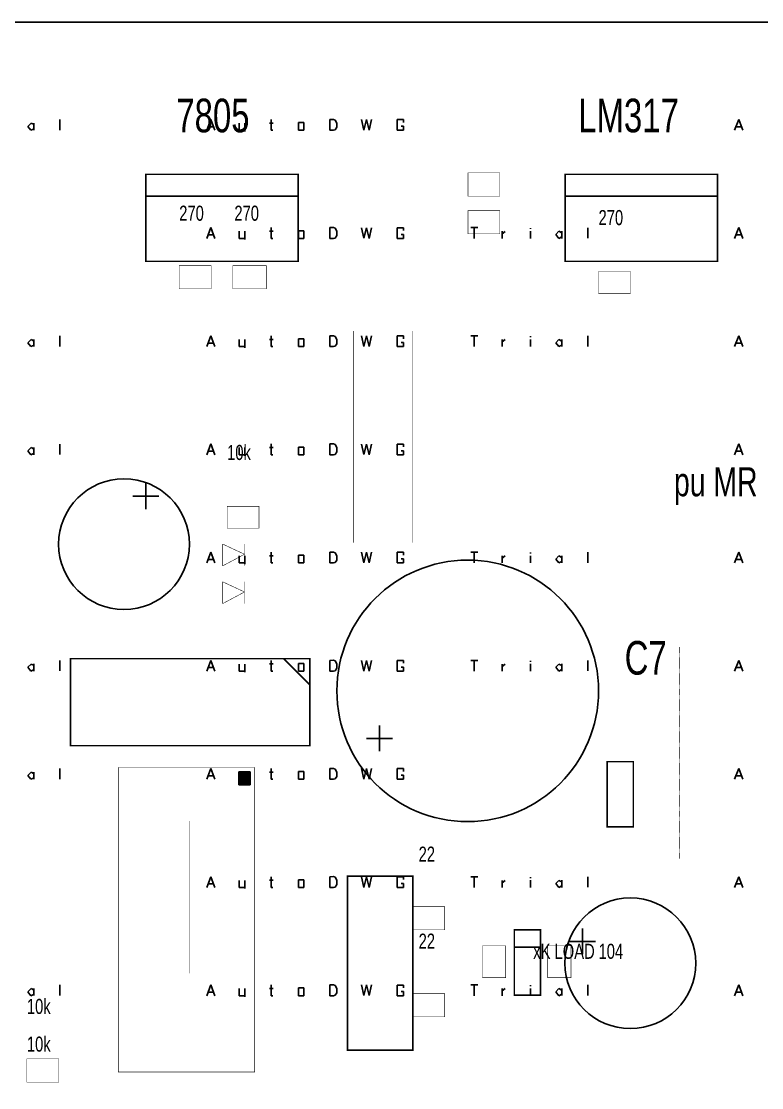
# Model space of a CAD drawing. Extents: x 108 to 262, y 58 to 185.
# Drawn here: x 189.4 to 232.6, y 122.3 to 184.6 of the extents above; entities that cross this region are included whole.
import ezdxf

# ---------------------------------------------------------------- set-up
doc = ezdxf.new("R2010")
doc.units = 0
doc.header["$MEASUREMENT"] = 0
doc.linetypes.add('atContinuous2', pattern=[0])
for name, color, linetype in [('at_Entity', 7, 'Continuous'), ('at_Rect', 7, 'Continuous'), ('at_Solid', 7, 'Continuous'), ('at_Text', 7, 'Continuous')]:
    doc.layers.add(name, color=color, linetype=linetype)
doc.styles.add('Style1', font='arial.ttf', dxfattribs={"height": 0.2})

msp = doc.modelspace()

# ---------------------------------------------------------------- hatches: boundary and pattern name
at = {"layer": 'at_Solid'}
msp.add_hatch(color=7, dxfattribs=at).paths.add_polyline_path([(202.057, 139.957), (202.735, 139.957), (202.735, 140.72), (202.057, 140.72)])
msp.add_hatch(color=7, dxfattribs=at).paths.add_polyline_path([(202.057, 139.957), (202.735, 139.957), (202.735, 140.72), (202.057, 140.72)])

# ---------------------------------------------------------------- linework, layer by layer
at = {"color": 28}
for p, q in [((231.016, 178.2), (231.257, 178.832)), ((231.257, 178.832), (231.498, 178.2)), ((231.104, 178.41), (231.406, 178.41)), ((200.189, 171.88), (200.43, 172.512)), ((200.278, 172.09), (200.579, 172.09)), ((200.43, 172.512), (200.671, 171.88)), ((202.085, 172.298), (202.085, 171.88)), ((202.416, 172.298), (202.416, 171.817)), ((203.857, 172.3), (204.071, 172.3)), ((203.949, 172.512), (203.949, 171.88)), ((205.544, 172.328), (205.869, 172.328)), ((205.544, 171.88), (205.544, 172.328)), ((205.869, 172.328), (205.869, 171.88)), ((207.382, 172.512), (207.38, 171.88)), ((207.589, 172.514), (207.382, 172.512)), ((207.683, 172.48), (207.589, 172.514)), ((207.681, 171.905), (207.79, 172.052)), ((207.794, 172.303), (207.683, 172.48)), ((207.79, 172.052), (207.794, 172.303)), ((209.22, 172.509), (209.37, 171.888)), ((209.37, 171.888), (209.52, 172.505)), ((209.52, 172.505), (209.67, 171.881)), ((209.67, 171.881), (209.82, 172.509)), ((211.688, 172.502), (211.307, 172.502)), ((211.307, 172.502), (211.307, 171.88)), ((211.688, 172.117), (211.537, 172.117)), ((211.684, 172.343), (211.688, 172.502)), ((211.684, 171.88), (211.688, 172.117)), ((202.085, 171.88), (202.416, 171.88)), ((203.949, 171.88), (204.049, 171.88)), ((205.869, 171.88), (205.544, 171.88)), ((207.38, 171.88), (207.584, 171.88)), ((207.584, 171.88), (207.681, 171.905)), ((211.307, 171.88), (211.684, 171.88)), ((231.016, 159.24), (231.257, 159.872)), ((231.257, 159.872), (231.498, 159.24)), ((231.104, 159.45), (231.406, 159.45)), ((200.189, 152.92), (200.43, 153.552)), ((200.43, 153.552), (200.671, 152.92)), ((202.085, 153.337), (202.085, 152.92)), ((202.416, 153.337), (202.416, 152.856)), ((203.857, 153.34), (204.071, 153.34)), ((203.949, 153.551), (203.949, 152.92)), ((205.544, 153.368), (205.869, 153.368)), ((205.544, 152.92), (205.544, 153.368)), ((205.869, 153.368), (205.869, 152.92)), ((207.382, 153.551), (207.38, 152.92)), ((207.589, 153.554), (207.382, 153.551)), ((207.683, 153.519), (207.589, 153.554)), ((207.794, 153.343), (207.683, 153.519)), ((207.79, 153.091), (207.794, 153.343)), ((209.22, 153.548), (209.37, 152.928)), ((209.37, 152.928), (209.52, 153.545)), ((209.52, 153.545), (209.67, 152.92)), ((209.67, 152.92), (209.82, 153.548)), ((211.688, 153.542), (211.307, 153.542)), ((211.307, 153.542), (211.307, 152.92)), ((211.684, 153.382), (211.688, 153.542)), ((200.278, 153.13), (200.579, 153.13)), ((202.085, 152.92), (202.416, 152.92)), ((203.949, 152.92), (204.049, 152.92)), ((205.869, 152.92), (205.544, 152.92)), ((207.38, 152.92), (207.584, 152.92)), ((207.584, 152.92), (207.681, 152.945)), ((207.681, 152.945), (207.79, 153.091)), ((211.307, 152.92), (211.684, 152.92)), ((211.688, 153.157), (211.537, 153.157)), ((211.684, 152.92), (211.688, 153.157)), ((231.016, 140.279), (231.257, 140.911)), ((231.257, 140.911), (231.498, 140.279)), ((231.104, 140.49), (231.406, 140.49)), ((200.189, 133.959), (200.43, 134.591)), ((200.43, 134.591), (200.671, 133.959)), ((203.949, 134.591), (203.949, 133.959)), ((207.382, 134.591), (207.38, 133.959)), ((207.589, 134.593), (207.382, 134.591)), ((207.683, 134.559), (207.589, 134.593)), ((209.22, 134.588), (209.37, 133.967)), ((209.37, 133.967), (209.52, 134.584)), ((209.52, 134.584), (209.67, 133.96)), ((209.67, 133.96), (209.82, 134.588)), ((211.688, 134.582), (211.307, 134.582)), ((211.307, 134.582), (211.307, 133.959)), ((211.684, 134.422), (211.688, 134.582)), ((200.278, 134.17), (200.579, 134.17)), ((202.085, 134.377), (202.085, 133.959)), ((202.085, 133.959), (202.416, 133.959)), ((202.416, 134.377), (202.416, 133.896)), ((203.857, 134.38), (204.071, 134.38)), ((203.949, 133.959), (204.049, 133.959)), ((205.544, 134.408), (205.869, 134.408)), ((205.544, 133.959), (205.544, 134.408)), ((205.869, 133.959), (205.544, 133.959)), ((205.869, 134.408), (205.869, 133.959)), ((207.38, 133.959), (207.584, 133.959)), ((207.584, 133.959), (207.681, 133.985)), ((207.681, 133.985), (207.79, 134.131)), ((207.794, 134.383), (207.683, 134.559)), ((207.79, 134.131), (207.794, 134.383)), ((211.307, 133.959), (211.684, 133.959)), ((211.688, 134.196), (211.537, 134.196)), ((211.684, 133.959), (211.688, 134.196))]:
    msp.add_line(p, q, dxfattribs=at)
at = {"layer": 'at_Entity', "color": 28}
for p, q in [((191.609, 178.83), (191.607, 178.213)), ((189.93, 178.617), (189.741, 178.428)), ((189.741, 178.428), (189.925, 178.2)), ((189.925, 178.2), (190.105, 178.29)), ((190.105, 178.528), (189.93, 178.617)), ((190.103, 178.619), (190.103, 178.204)), ((215.605, 166.192), (216.023, 166.192)), ((215.813, 166.192), (215.813, 165.56)), ((217.437, 165.977), (217.437, 165.56)), ((217.442, 165.837), (217.619, 165.97)), ((219.093, 165.979), (219.093, 165.56)), ((219.095, 166.112), (219.095, 166.168)), ((220.757, 165.977), (220.567, 165.788)), ((220.567, 165.788), (220.752, 165.56)), ((220.932, 165.888), (220.757, 165.977)), ((220.929, 165.979), (220.929, 165.563)), ((222.436, 166.189), (222.434, 165.572)), ((220.752, 165.56), (220.932, 165.65)), ((189.93, 159.657), (189.741, 159.468)), ((190.105, 159.568), (189.93, 159.657)), ((190.103, 159.659), (190.103, 159.243)), ((191.609, 159.869), (191.607, 159.252)), ((189.741, 159.468), (189.925, 159.24)), ((189.925, 159.24), (190.105, 159.33)), ((215.605, 147.231), (216.023, 147.231)), ((215.813, 147.231), (215.813, 146.599)), ((219.095, 147.152), (219.095, 147.208)), ((222.436, 147.229), (222.434, 146.612)), ((217.437, 147.016), (217.437, 146.599)), ((217.442, 146.876), (217.619, 147.009)), ((219.093, 147.019), (219.093, 146.599)), ((220.757, 147.016), (220.567, 146.827)), ((220.567, 146.827), (220.752, 146.599)), ((220.752, 146.599), (220.932, 146.69)), ((220.932, 146.928), (220.757, 147.016)), ((220.929, 147.019), (220.929, 146.603)), ((191.609, 140.909), (191.607, 140.292)), ((189.93, 140.696), (189.741, 140.507)), ((189.741, 140.507), (189.925, 140.279)), ((189.925, 140.279), (190.105, 140.369)), ((190.105, 140.608), (189.93, 140.696)), ((190.103, 140.699), (190.103, 140.283)), ((215.605, 128.271), (216.023, 128.271)), ((215.813, 128.271), (215.813, 127.639)), ((217.437, 128.056), (217.437, 127.639)), ((217.442, 127.916), (217.619, 128.049)), ((219.093, 128.058), (219.093, 127.639)), ((219.095, 128.192), (219.095, 128.248)), ((220.757, 128.056), (220.567, 127.867)), ((220.567, 127.867), (220.752, 127.639)), ((220.752, 127.639), (220.932, 127.729)), ((220.932, 127.967), (220.757, 128.056)), ((220.929, 128.058), (220.929, 127.643)), ((222.436, 128.269), (222.434, 127.652))]:
    msp.add_line(p, q, dxfattribs=at)
at = {"layer": 'at_Entity', "color": 0}
for points in [[(260.514, 184.52, 0.0897, 0.0897, 0), (107.679, 184.52, 0.0897, 0.0897, 0), (107.679, 58.118, 0.0897, 0.0897, 0), (260.514, 58.118, 0.0897, 0.0897, 0), (260.514, 184.52, 0.0897, 0.0897, 0)], [(217.307, 175.709, 0.0299, 0.0299, 0), (215.443, 175.709, 0.0299, 0.0299, 0), (215.443, 174.354, 0.0299, 0.0299, 0), (217.307, 174.354, 0.0299, 0.0299, 0), (217.307, 175.709, 0.0299, 0.0299, 0)], [(205.531, 175.625, 0.0897, 0.0897, 0), (196.635, 175.625, 0.0897, 0.0897, 0), (196.635, 170.541, 0.0897, 0.0897, 0), (205.531, 170.541, 0.0897, 0.0897, 0), (205.531, 175.625, 0.0897, 0.0897, 0)], [(230.015, 175.625, 0.0897, 0.0897, 0), (221.119, 175.625, 0.0897, 0.0897, 0), (221.119, 170.541, 0.0897, 0.0897, 0), (230.015, 170.541, 0.0897, 0.0897, 0), (230.015, 175.625, 0.0897, 0.0897, 0)], [(205.531, 174.354, 0.0897, 0.0897, 0), (196.635, 174.354, 0.0897, 0.0897, 0)], [(230.015, 174.354, 0.0897, 0.0897, 0), (221.119, 174.354, 0.0897, 0.0897, 0)], [(217.307, 173.507, 0.0299, 0.0299, 0), (215.443, 173.507, 0.0299, 0.0299, 0), (215.443, 172.151, 0.0299, 0.0299, 0), (217.307, 172.151, 0.0299, 0.0299, 0), (217.307, 173.507, 0.0299, 0.0299, 0)], [(200.448, 170.287, 0.0299, 0.0299, 0), (198.584, 170.287, 0.0299, 0.0299, 0), (198.584, 168.932, 0.0299, 0.0299, 0), (200.448, 168.932, 0.0299, 0.0299, 0), (200.448, 170.287, 0.0299, 0.0299, 0)], [(203.667, 170.287, 0.0299, 0.0299, 0), (201.718, 170.287, 0.0299, 0.0299, 0), (201.718, 168.932, 0.0299, 0.0299, 0), (203.667, 168.932, 0.0299, 0.0299, 0), (203.667, 170.287, 0.0299, 0.0299, 0)], [(224.932, 169.948, 0.0299, 0.0299, 0), (223.068, 169.948, 0.0299, 0.0299, 0), (223.068, 168.678, 0.0299, 0.0299, 0), (224.932, 168.678, 0.0299, 0.0299, 0), (224.932, 169.948, 0.0299, 0.0299, 0)], [(208.75, 166.136, 0.0339, 0.0339, 0), (208.75, 166.475, 0.0339, 0.0339, 0)], [(212.224, 166.136, 0.0339, 0.0339, 0), (212.224, 166.475, 0.0339, 0.0339, 0)], [(208.75, 165.543, 0.0339, 0.0339, 0), (208.75, 165.882, 0.0339, 0.0339, 0)], [(208.75, 165.882, 0.0254, 0.0254, 0), (208.75, 166.136, 0.0254, 0.0254, 0)], [(212.224, 165.543, 0.0339, 0.0339, 0), (212.224, 165.882, 0.0339, 0.0339, 0)], [(212.224, 165.882, 0.0254, 0.0254, 0), (212.224, 166.136, 0.0254, 0.0254, 0)], [(208.75, 165.204, 0.0339, 0.0339, 0), (208.75, 165.543, 0.0339, 0.0339, 0)], [(208.75, 164.95, 0.0254, 0.0254, 0), (208.75, 165.204, 0.0254, 0.0254, 0)], [(212.224, 165.204, 0.0339, 0.0339, 0), (212.224, 165.543, 0.0339, 0.0339, 0)], [(212.224, 164.95, 0.0254, 0.0254, 0), (212.224, 165.204, 0.0254, 0.0254, 0)], [(208.75, 164.611, 0.0339, 0.0339, 0), (208.75, 164.95, 0.0339, 0.0339, 0)], [(208.75, 164.272, 0.0339, 0.0339, 0), (208.75, 164.611, 0.0339, 0.0339, 0)], [(212.224, 164.611, 0.0339, 0.0339, 0), (212.224, 164.95, 0.0339, 0.0339, 0)], [(212.224, 164.272, 0.0339, 0.0339, 0), (212.224, 164.611, 0.0339, 0.0339, 0)], [(208.75, 163.679, 0.0339, 0.0339, 0), (208.75, 164.018, 0.0339, 0.0339, 0)], [(208.75, 164.018, 0.0254, 0.0254, 0), (208.75, 164.272, 0.0254, 0.0254, 0)], [(212.224, 163.679, 0.0339, 0.0339, 0), (212.224, 164.018, 0.0339, 0.0339, 0)], [(212.224, 164.018, 0.0254, 0.0254, 0), (212.224, 164.272, 0.0254, 0.0254, 0)], [(208.75, 163.086, 0.0339, 0.0339, 0), (208.75, 163.425, 0.0339, 0.0339, 0)], [(208.75, 163.425, 0.0254, 0.0254, 0), (208.75, 163.679, 0.0254, 0.0254, 0)], [(212.224, 163.086, 0.0339, 0.0339, 0), (212.224, 163.425, 0.0339, 0.0339, 0)], [(212.224, 163.425, 0.0254, 0.0254, 0), (212.224, 163.679, 0.0254, 0.0254, 0)], [(208.75, 162.747, 0.0339, 0.0339, 0), (208.75, 163.086, 0.0339, 0.0339, 0)], [(208.75, 162.493, 0.0254, 0.0254, 0), (208.75, 162.747, 0.0254, 0.0254, 0)], [(212.224, 162.747, 0.0339, 0.0339, 0), (212.224, 163.086, 0.0339, 0.0339, 0)], [(212.224, 162.493, 0.0254, 0.0254, 0), (212.224, 162.747, 0.0254, 0.0254, 0)], [(208.75, 162.154, 0.0339, 0.0339, 0), (208.75, 162.493, 0.0339, 0.0339, 0)], [(208.75, 161.815, 0.0339, 0.0339, 0), (208.75, 162.154, 0.0339, 0.0339, 0)], [(212.224, 162.154, 0.0339, 0.0339, 0), (212.224, 162.493, 0.0339, 0.0339, 0)], [(212.224, 161.815, 0.0339, 0.0339, 0), (212.224, 162.154, 0.0339, 0.0339, 0)], [(208.75, 161.222, 0.0339, 0.0339, 0), (208.75, 161.561, 0.0339, 0.0339, 0)], [(208.75, 161.561, 0.0254, 0.0254, 0), (208.75, 161.815, 0.0254, 0.0254, 0)], [(212.224, 161.222, 0.0339, 0.0339, 0), (212.224, 161.561, 0.0339, 0.0339, 0)], [(212.224, 161.561, 0.0254, 0.0254, 0), (212.224, 161.815, 0.0254, 0.0254, 0)], [(208.75, 160.883, 0.0339, 0.0339, 0), (208.75, 161.222, 0.0339, 0.0339, 0)], [(208.75, 160.629, 0.0254, 0.0254, 0), (208.75, 160.883, 0.0254, 0.0254, 0)], [(212.224, 160.883, 0.0339, 0.0339, 0), (212.224, 161.222, 0.0339, 0.0339, 0)], [(212.224, 160.629, 0.0254, 0.0254, 0), (212.224, 160.883, 0.0254, 0.0254, 0)], [(208.75, 160.29, 0.0339, 0.0339, 0), (208.75, 160.629, 0.0339, 0.0339, 0)], [(208.75, 159.951, 0.0339, 0.0339, 0), (208.75, 160.29, 0.0339, 0.0339, 0)], [(212.224, 160.29, 0.0339, 0.0339, 0), (212.224, 160.629, 0.0339, 0.0339, 0)], [(212.224, 159.951, 0.0339, 0.0339, 0), (212.224, 160.29, 0.0339, 0.0339, 0)], [(208.75, 159.358, 0.0339, 0.0339, 0), (208.75, 159.697, 0.0339, 0.0339, 0)], [(208.75, 159.697, 0.0254, 0.0254, 0), (208.75, 159.951, 0.0254, 0.0254, 0)], [(212.224, 159.358, 0.0339, 0.0339, 0), (212.224, 159.697, 0.0339, 0.0339, 0)], [(212.224, 159.697, 0.0254, 0.0254, 0), (212.224, 159.951, 0.0254, 0.0254, 0)], [(208.75, 159.019, 0.0339, 0.0339, 0), (208.75, 159.358, 0.0339, 0.0339, 0)], [(208.75, 158.765, 0.0254, 0.0254, 0), (208.75, 159.019, 0.0254, 0.0254, 0)], [(212.224, 159.019, 0.0339, 0.0339, 0), (212.224, 159.358, 0.0339, 0.0339, 0)], [(212.224, 158.765, 0.0254, 0.0254, 0), (212.224, 159.019, 0.0254, 0.0254, 0)], [(208.75, 158.426, 0.0339, 0.0339, 0), (208.75, 158.765, 0.0339, 0.0339, 0)], [(208.75, 158.088, 0.0339, 0.0339, 0), (208.75, 158.426, 0.0339, 0.0339, 0)], [(212.224, 158.426, 0.0339, 0.0339, 0), (212.224, 158.765, 0.0339, 0.0339, 0)], [(212.224, 158.088, 0.0339, 0.0339, 0), (212.224, 158.426, 0.0339, 0.0339, 0)], [(196.635, 157.579, 0.0897, 0.0897, 0), (196.635, 156.054, 0.0897, 0.0897, 0)], [(208.75, 157.494, 0.0339, 0.0339, 0), (208.75, 157.833, 0.0339, 0.0339, 0)], [(208.75, 157.833, 0.0254, 0.0254, 0), (208.75, 158.088, 0.0254, 0.0254, 0)], [(212.224, 157.494, 0.0339, 0.0339, 0), (212.224, 157.833, 0.0339, 0.0339, 0)], [(212.224, 157.833, 0.0254, 0.0254, 0), (212.224, 158.088, 0.0254, 0.0254, 0)], [(208.75, 157.156, 0.0339, 0.0339, 0), (208.75, 157.494, 0.0339, 0.0339, 0)], [(208.75, 156.901, 0.0254, 0.0254, 0), (208.75, 157.156, 0.0254, 0.0254, 0)], [(212.224, 157.156, 0.0339, 0.0339, 0), (212.224, 157.494, 0.0339, 0.0339, 0)], [(212.224, 156.901, 0.0254, 0.0254, 0), (212.224, 157.156, 0.0254, 0.0254, 0)], [(195.873, 156.817, 0.0897, 0.0897, 0), (197.398, 156.817, 0.0897, 0.0897, 0)], [(208.75, 156.563, 0.0339, 0.0339, 0), (208.75, 156.901, 0.0339, 0.0339, 0)], [(208.75, 156.308, 0.0254, 0.0254, 0), (208.75, 156.563, 0.0254, 0.0254, 0)], [(212.224, 156.563, 0.0339, 0.0339, 0), (212.224, 156.901, 0.0339, 0.0339, 0)], [(212.224, 156.308, 0.0254, 0.0254, 0), (212.224, 156.563, 0.0254, 0.0254, 0)], [(203.243, 156.224, 0.0299, 0.0299, 0), (201.379, 156.224, 0.0299, 0.0299, 0), (201.379, 154.953, 0.0299, 0.0299, 0), (203.243, 154.953, 0.0299, 0.0299, 0), (203.243, 156.224, 0.0299, 0.0299, 0)], [(208.75, 155.97, 0.0339, 0.0339, 0), (208.75, 156.308, 0.0339, 0.0339, 0)], [(208.75, 155.631, 0.0339, 0.0339, 0), (208.75, 155.97, 0.0339, 0.0339, 0)], [(212.224, 155.97, 0.0339, 0.0339, 0), (212.224, 156.308, 0.0339, 0.0339, 0)], [(212.224, 155.631, 0.0339, 0.0339, 0), (212.224, 155.97, 0.0339, 0.0339, 0)], [(208.75, 155.038, 0.0339, 0.0339, 0), (208.75, 155.376, 0.0339, 0.0339, 0)], [(208.75, 155.376, 0.0254, 0.0254, 0), (208.75, 155.631, 0.0254, 0.0254, 0)], [(212.224, 155.038, 0.0339, 0.0339, 0), (212.224, 155.376, 0.0339, 0.0339, 0)], [(212.224, 155.376, 0.0254, 0.0254, 0), (212.224, 155.631, 0.0254, 0.0254, 0)], [(208.75, 154.699, 0.0339, 0.0339, 0), (208.75, 155.038, 0.0339, 0.0339, 0)], [(208.75, 154.445, 0.0254, 0.0254, 0), (208.75, 154.699, 0.0254, 0.0254, 0)], [(212.224, 154.699, 0.0339, 0.0339, 0), (212.224, 155.038, 0.0339, 0.0339, 0)], [(212.224, 154.445, 0.0254, 0.0254, 0), (212.224, 154.699, 0.0254, 0.0254, 0)], [(202.396, 153.428, 0.0299, 0.0299, 0), (201.125, 154.021, 0.0299, 0.0299, 0)], [(201.125, 154.021, 0.0299, 0.0299, 0), (201.125, 152.75, 0.0299, 0.0299, 0)], [(202.396, 154.021, 0.0299, 0.0299, 0), (202.396, 152.75, 0.0299, 0.0299, 0)], [(208.75, 154.106, 0.0339, 0.0339, 0), (208.75, 154.445, 0.0339, 0.0339, 0)], [(212.224, 154.106, 0.0339, 0.0339, 0), (212.224, 154.445, 0.0339, 0.0339, 0)], [(202.396, 153.428, 0.0299, 0.0299, 0), (201.125, 152.75, 0.0299, 0.0299, 0)], [(202.396, 151.225, 0.0299, 0.0299, 0), (201.125, 151.818, 0.0299, 0.0299, 0)], [(201.125, 151.818, 0.0299, 0.0299, 0), (201.125, 150.547, 0.0299, 0.0299, 0)], [(202.396, 151.818, 0.0299, 0.0299, 0), (202.396, 150.547, 0.0299, 0.0299, 0)], [(202.396, 151.225, 0.0299, 0.0299, 0), (201.125, 150.547, 0.0299, 0.0299, 0)], [(227.812, 147.667, 0.0339, 0.0339, 0), (227.812, 148.006, 0.0339, 0.0339, 0)], [(227.812, 147.413, 0.0254, 0.0254, 0), (227.812, 147.667, 0.0254, 0.0254, 0)], [(206.208, 147.328, 0.0897, 0.0897, 0), (192.23, 147.328, 0.0897, 0.0897, 0), (192.23, 142.245, 0.0897, 0.0897, 0), (206.208, 142.245, 0.0897, 0.0897, 0), (206.208, 147.328, 0.0897, 0.0897, 0)], [(204.684, 147.328, 0.0897, 0.0897, 0), (206.208, 145.803, 0.0897, 0.0897, 0)], [(227.812, 147.074, 0.0339, 0.0339, 0), (227.812, 147.413, 0.0339, 0.0339, 0)], [(227.812, 146.735, 0.0339, 0.0339, 0), (227.812, 147.074, 0.0339, 0.0339, 0)], [(227.812, 146.142, 0.0339, 0.0339, 0), (227.812, 146.481, 0.0339, 0.0339, 0)], [(227.812, 146.481, 0.0254, 0.0254, 0), (227.812, 146.735, 0.0254, 0.0254, 0)], [(227.812, 145.803, 0.0339, 0.0339, 0), (227.812, 146.142, 0.0339, 0.0339, 0)], [(227.812, 145.549, 0.0254, 0.0254, 0), (227.812, 145.803, 0.0254, 0.0254, 0)], [(227.812, 145.21, 0.0339, 0.0339, 0), (227.812, 145.549, 0.0339, 0.0339, 0)], [(227.812, 144.956, 0.0254, 0.0254, 0), (227.812, 145.21, 0.0254, 0.0254, 0)], [(227.812, 144.617, 0.0339, 0.0339, 0), (227.812, 144.956, 0.0339, 0.0339, 0)], [(227.812, 144.278, 0.0339, 0.0339, 0), (227.812, 144.617, 0.0339, 0.0339, 0)], [(227.812, 143.685, 0.0339, 0.0339, 0), (227.812, 144.024, 0.0339, 0.0339, 0)], [(227.812, 144.024, 0.0254, 0.0254, 0), (227.812, 144.278, 0.0254, 0.0254, 0)], [(210.275, 141.906, 0.0897, 0.0897, 0), (210.275, 143.431, 0.0897, 0.0897, 0)], [(227.812, 143.346, 0.0339, 0.0339, 0), (227.812, 143.685, 0.0339, 0.0339, 0)], [(227.812, 143.092, 0.0254, 0.0254, 0), (227.812, 143.346, 0.0254, 0.0254, 0)], [(211.038, 142.668, 0.0897, 0.0897, 0), (209.513, 142.668, 0.0897, 0.0897, 0)], [(227.812, 142.753, 0.0339, 0.0339, 0), (227.812, 143.092, 0.0339, 0.0339, 0)], [(227.812, 142.414, 0.0339, 0.0339, 0), (227.812, 142.753, 0.0339, 0.0339, 0)], [(227.812, 141.821, 0.0339, 0.0339, 0), (227.812, 142.16, 0.0339, 0.0339, 0)], [(227.812, 142.16, 0.0254, 0.0254, 0), (227.812, 142.414, 0.0254, 0.0254, 0)], [(227.812, 141.482, 0.0339, 0.0339, 0), (227.812, 141.821, 0.0339, 0.0339, 0)], [(227.812, 141.228, 0.0254, 0.0254, 0), (227.812, 141.482, 0.0254, 0.0254, 0)], [(202.989, 140.974, 0.0299, 0.0299, 0), (195.025, 140.974, 0.0299, 0.0299, 0), (195.025, 123.183, 0.0299, 0.0299, 0), (202.989, 123.183, 0.0299, 0.0299, 0), (202.989, 140.974, 0.0299, 0.0299, 0)], [(225.101, 141.313, 0.0897, 0.0897, 0), (223.576, 141.313, 0.0897, 0.0897, 0), (223.576, 137.501, 0.0897, 0.0897, 0), (225.101, 137.501, 0.0897, 0.0897, 0), (225.101, 141.313, 0.0897, 0.0897, 0)], [(227.812, 140.889, 0.0339, 0.0339, 0), (227.812, 141.228, 0.0339, 0.0339, 0)], [(227.812, 140.55, 0.0339, 0.0339, 0), (227.812, 140.889, 0.0339, 0.0339, 0)], [(227.812, 139.957, 0.0339, 0.0339, 0), (227.812, 140.296, 0.0339, 0.0339, 0)], [(227.812, 140.296, 0.0254, 0.0254, 0), (227.812, 140.55, 0.0254, 0.0254, 0)], [(227.812, 139.619, 0.0339, 0.0339, 0), (227.812, 139.957, 0.0339, 0.0339, 0)], [(227.812, 139.364, 0.0254, 0.0254, 0), (227.812, 139.619, 0.0254, 0.0254, 0)], [(227.812, 139.026, 0.0339, 0.0339, 0), (227.812, 139.364, 0.0339, 0.0339, 0)], [(227.812, 138.687, 0.0339, 0.0339, 0), (227.812, 139.026, 0.0339, 0.0339, 0)], [(227.812, 138.094, 0.0339, 0.0339, 0), (227.812, 138.432, 0.0339, 0.0339, 0)], [(227.812, 138.432, 0.0254, 0.0254, 0), (227.812, 138.687, 0.0254, 0.0254, 0)], [(227.812, 137.501, 0.0339, 0.0339, 0), (227.812, 137.839, 0.0339, 0.0339, 0)], [(227.812, 137.839, 0.0254, 0.0254, 0), (227.812, 138.094, 0.0254, 0.0254, 0)], [(227.812, 137.162, 0.0339, 0.0339, 0), (227.812, 137.501, 0.0339, 0.0339, 0)], [(227.812, 136.908, 0.0254, 0.0254, 0), (227.812, 137.162, 0.0254, 0.0254, 0)], [(227.812, 136.569, 0.0339, 0.0339, 0), (227.812, 136.908, 0.0339, 0.0339, 0)], [(227.812, 136.23, 0.0339, 0.0339, 0), (227.812, 136.569, 0.0339, 0.0339, 0)], [(227.812, 135.637, 0.0339, 0.0339, 0), (227.812, 135.976, 0.0339, 0.0339, 0)], [(227.812, 135.976, 0.0254, 0.0254, 0), (227.812, 136.23, 0.0254, 0.0254, 0)], [(212.224, 134.62, 0.0897, 0.0897, 0), (208.411, 134.62, 0.0897, 0.0897, 0), (208.411, 124.454, 0.0897, 0.0897, 0), (212.224, 124.454, 0.0897, 0.0897, 0), (212.224, 134.62, 0.0897, 0.0897, 0)], [(214.087, 132.841, 0.0299, 0.0299, 0), (212.224, 132.841, 0.0299, 0.0299, 0), (212.224, 131.485, 0.0299, 0.0299, 0), (214.087, 131.485, 0.0299, 0.0299, 0), (214.087, 132.841, 0.0299, 0.0299, 0)], [(219.679, 131.485, 0.0897, 0.0897, 0), (218.154, 131.485, 0.0897, 0.0897, 0), (218.154, 127.673, 0.0897, 0.0897, 0), (219.679, 127.673, 0.0897, 0.0897, 0), (219.679, 131.485, 0.0897, 0.0897, 0)], [(222.136, 130.045, 0.0897, 0.0897, 0), (222.136, 131.57, 0.0897, 0.0897, 0)], [(221.373, 130.808, 0.0897, 0.0897, 0), (222.898, 130.808, 0.0897, 0.0897, 0)], [(217.646, 130.554, 0.0299, 0.0299, 0), (216.29, 130.554, 0.0299, 0.0299, 0), (216.29, 128.69, 0.0299, 0.0299, 0), (217.646, 128.69, 0.0299, 0.0299, 0), (217.646, 130.554, 0.0299, 0.0299, 0)], [(219.679, 130.469, 0.0897, 0.0897, 0), (218.154, 130.469, 0.0897, 0.0897, 0)], [(221.458, 130.554, 0.0299, 0.0299, 0), (220.103, 130.554, 0.0299, 0.0299, 0), (220.103, 128.69, 0.0299, 0.0299, 0), (221.458, 128.69, 0.0299, 0.0299, 0), (221.458, 130.554, 0.0299, 0.0299, 0)], [(214.087, 127.758, 0.0299, 0.0299, 0), (212.224, 127.758, 0.0299, 0.0299, 0), (212.224, 126.402, 0.0299, 0.0299, 0), (214.087, 126.402, 0.0299, 0.0299, 0), (214.087, 127.758, 0.0299, 0.0299, 0)], [(191.552, 123.945, 0.0299, 0.0299, 0), (189.688, 123.945, 0.0299, 0.0299, 0), (189.688, 122.59, 0.0299, 0.0299, 0), (191.552, 122.59, 0.0299, 0.0299, 0), (191.552, 123.945, 0.0299, 0.0299, 0)]]:
    msp.add_lwpolyline(points, format="xyseb", dxfattribs=at)
at = {"layer": 'at_Entity', "color": 5}
for points in [[(199.177, 137.839, 0.0254, 0.0254, 0), (199.177, 137.585, 0.0254, 0.0254, 0)], [(199.177, 137.416, 0.0254, 0.0254, 0), (199.177, 137.162, 0.0254, 0.0254, 0)], [(199.177, 137.585, 0.0169, 0.0169, 0), (199.177, 137.416, 0.0169, 0.0169, 0)], [(199.177, 137.162, 0.0169, 0.0169, 0), (199.177, 136.992, 0.0169, 0.0169, 0)], [(199.177, 136.992, 0.0254, 0.0254, 0), (199.177, 136.738, 0.0254, 0.0254, 0)], [(199.177, 136.738, 0.0254, 0.0254, 0), (199.177, 136.484, 0.0254, 0.0254, 0)], [(199.177, 136.484, 0.0169, 0.0169, 0), (199.177, 136.314, 0.0169, 0.0169, 0)], [(199.177, 136.314, 0.0254, 0.0254, 0), (199.177, 136.06, 0.0254, 0.0254, 0)], [(199.177, 136.06, 0.0254, 0.0254, 0), (199.177, 135.806, 0.0254, 0.0254, 0)], [(199.177, 135.637, 0.0254, 0.0254, 0), (199.177, 135.383, 0.0254, 0.0254, 0)], [(199.177, 135.383, 0.0254, 0.0254, 0), (199.177, 135.128, 0.0254, 0.0254, 0)], [(199.177, 135.806, 0.0169, 0.0169, 0), (199.177, 135.637, 0.0169, 0.0169, 0)], [(199.177, 134.959, 0.0254, 0.0254, 0), (199.177, 134.705, 0.0254, 0.0254, 0)], [(199.177, 135.128, 0.0169, 0.0169, 0), (199.177, 134.959, 0.0169, 0.0169, 0)], [(199.177, 134.705, 0.0169, 0.0169, 0), (199.177, 134.535, 0.0169, 0.0169, 0)], [(199.177, 134.535, 0.0254, 0.0254, 0), (199.177, 134.281, 0.0254, 0.0254, 0)], [(199.177, 134.281, 0.0254, 0.0254, 0), (199.177, 134.027, 0.0254, 0.0254, 0)], [(199.177, 134.027, 0.0169, 0.0169, 0), (199.177, 133.858, 0.0169, 0.0169, 0)], [(199.177, 133.858, 0.0254, 0.0254, 0), (199.177, 133.603, 0.0254, 0.0254, 0)], [(199.177, 133.434, 0.0254, 0.0254, 0), (199.177, 133.18, 0.0254, 0.0254, 0)], [(199.177, 133.603, 0.0169, 0.0169, 0), (199.177, 133.434, 0.0169, 0.0169, 0)], [(199.177, 133.18, 0.0254, 0.0254, 0), (199.177, 132.926, 0.0254, 0.0254, 0)], [(199.177, 132.756, 0.0254, 0.0254, 0), (199.177, 132.502, 0.0254, 0.0254, 0)], [(199.177, 132.926, 0.0169, 0.0169, 0), (199.177, 132.756, 0.0169, 0.0169, 0)], [(199.177, 132.502, 0.0254, 0.0254, 0), (199.177, 132.248, 0.0254, 0.0254, 0)], [(199.177, 132.078, 0.0254, 0.0254, 0), (199.177, 131.824, 0.0254, 0.0254, 0)], [(199.177, 132.248, 0.0169, 0.0169, 0), (199.177, 132.078, 0.0169, 0.0169, 0)], [(199.177, 131.824, 0.0254, 0.0254, 0), (199.177, 131.57, 0.0254, 0.0254, 0)], [(199.177, 131.57, 0.0169, 0.0169, 0), (199.177, 131.401, 0.0169, 0.0169, 0)], [(199.177, 131.401, 0.0254, 0.0254, 0), (199.177, 131.147, 0.0254, 0.0254, 0)], [(199.177, 130.977, 0.0254, 0.0254, 0), (199.177, 130.723, 0.0254, 0.0254, 0)], [(199.177, 131.147, 0.0169, 0.0169, 0), (199.177, 130.977, 0.0169, 0.0169, 0)], [(199.177, 130.723, 0.0254, 0.0254, 0), (199.177, 130.469, 0.0254, 0.0254, 0)], [(199.177, 130.299, 0.0254, 0.0254, 0), (199.177, 130.045, 0.0254, 0.0254, 0)], [(199.177, 130.469, 0.0169, 0.0169, 0), (199.177, 130.299, 0.0169, 0.0169, 0)], [(199.177, 129.876, 0.0254, 0.0254, 0), (199.177, 129.622, 0.0254, 0.0254, 0)], [(199.177, 129.622, 0.0254, 0.0254, 0), (199.177, 129.367, 0.0254, 0.0254, 0)], [(199.177, 130.045, 0.0169, 0.0169, 0), (199.177, 129.876, 0.0169, 0.0169, 0)], [(199.177, 129.198, 0.0254, 0.0254, 0), (199.177, 128.944, 0.0254, 0.0254, 0)], [(199.177, 129.367, 0.0169, 0.0169, 0), (199.177, 129.198, 0.0169, 0.0169, 0)]]:
    msp.add_lwpolyline(points, format="xyseb", dxfattribs=at)
at = {"layer": 'at_Entity', "color": 0, "linetype": 'atContinuous2'}
for centre, radius in [((195.358, 154.018), 3.818), ((215.428, 145.446), 7.64), ((202.354, 140.344), 0.132), ((224.926, 129.534), 3.818)]:
    msp.add_circle(centre, radius, dxfattribs=at)
at = {"layer": 'at_Rect', "color": 28}
for p, q in [((215.605, 172.512), (216.023, 172.512)), ((215.813, 172.512), (215.813, 171.88)), ((217.437, 172.297), (217.437, 171.88)), ((217.442, 172.157), (217.619, 172.29)), ((219.093, 172.299), (219.093, 171.88)), ((219.095, 172.432), (219.095, 172.488)), ((220.757, 172.297), (220.567, 172.108)), ((220.567, 172.108), (220.752, 171.88)), ((220.752, 171.88), (220.932, 171.97)), ((220.932, 172.208), (220.757, 172.297)), ((220.929, 172.299), (220.929, 171.884)), ((222.436, 172.509), (222.434, 171.893)), ((189.93, 165.977), (189.741, 165.788)), ((189.741, 165.788), (189.925, 165.56)), ((190.105, 165.888), (189.93, 165.977)), ((190.103, 165.979), (190.103, 165.563)), ((191.609, 166.189), (191.607, 165.572)), ((189.925, 165.56), (190.105, 165.65)), ((215.605, 153.551), (216.023, 153.551)), ((215.813, 153.551), (215.813, 152.92)), ((217.437, 153.337), (217.437, 152.92)), ((217.442, 153.196), (217.619, 153.33)), ((219.093, 153.339), (219.093, 152.92)), ((219.095, 153.472), (219.095, 153.528)), ((220.757, 153.337), (220.567, 153.147)), ((220.932, 153.248), (220.757, 153.337)), ((220.929, 153.339), (220.929, 152.923)), ((222.436, 153.549), (222.434, 152.932)), ((220.567, 153.147), (220.752, 152.92)), ((220.752, 152.92), (220.932, 153.01)), ((191.609, 147.229), (191.607, 146.612)), ((189.93, 147.016), (189.741, 146.827)), ((189.741, 146.827), (189.925, 146.599)), ((189.925, 146.599), (190.105, 146.69)), ((190.105, 146.928), (189.93, 147.016)), ((190.103, 147.019), (190.103, 146.603)), ((215.605, 134.591), (216.023, 134.591)), ((215.813, 134.591), (215.813, 133.959)), ((222.436, 134.589), (222.434, 133.972)), ((217.437, 134.376), (217.437, 133.959)), ((217.442, 134.236), (217.619, 134.369)), ((219.093, 134.379), (219.093, 133.959)), ((219.095, 134.512), (219.095, 134.568)), ((220.757, 134.376), (220.567, 134.187)), ((220.567, 134.187), (220.752, 133.959)), ((220.752, 133.959), (220.932, 134.049)), ((220.932, 134.288), (220.757, 134.376)), ((220.929, 134.379), (220.929, 133.963)), ((189.93, 128.056), (189.741, 127.867)), ((189.741, 127.867), (189.925, 127.639)), ((189.925, 127.639), (190.105, 127.729)), ((190.105, 127.967), (189.93, 128.056)), ((190.103, 128.058), (190.103, 127.643)), ((191.609, 128.269), (191.607, 127.652))]:
    msp.add_line(p, q, dxfattribs=at)
at = {"layer": 'at_Rect', "color": 7, "linetype": 'atContinuous2'}
for p, q in [((202.735, 140.72), (202.057, 140.72)), ((202.057, 139.957), (202.057, 140.72)), ((202.735, 140.381), (202.057, 140.381)), ((202.057, 140.296), (202.057, 140.381)), ((202.057, 140.296), (202.735, 140.296)), ((202.65, 140.635), (202.142, 140.635)), ((202.142, 140.381), (202.142, 140.635)), ((202.142, 140.381), (202.65, 140.381)), ((202.65, 140.296), (202.142, 140.296)), ((202.142, 140.042), (202.142, 140.296)), ((202.481, 140.72), (202.311, 140.72)), ((202.311, 140.635), (202.311, 140.72)), ((202.311, 140.635), (202.481, 140.635)), ((202.481, 140.72), (202.481, 140.635)), ((202.65, 140.635), (202.65, 140.381)), ((202.65, 140.296), (202.65, 140.042)), ((202.735, 140.72), (202.735, 139.957)), ((202.735, 140.381), (202.735, 140.296)), ((202.057, 139.957), (202.735, 139.957)), ((202.142, 140.042), (202.65, 140.042)), ((202.481, 140.042), (202.311, 140.042)), ((202.311, 139.957), (202.311, 140.042)), ((202.311, 139.957), (202.481, 139.957)), ((202.481, 140.042), (202.481, 139.957))]:
    msp.add_line(p, q, dxfattribs=at)
at = {"layer": 'at_Solid', "color": 28}
for p, q in [((200.189, 178.2), (200.43, 178.832)), ((200.43, 178.832), (200.671, 178.2)), ((203.949, 178.832), (203.949, 178.2)), ((207.382, 178.832), (207.38, 178.2)), ((207.589, 178.834), (207.382, 178.832)), ((207.683, 178.8), (207.589, 178.834)), ((209.22, 178.829), (209.37, 178.208)), ((209.37, 178.208), (209.52, 178.825)), ((209.52, 178.825), (209.67, 178.201)), ((209.67, 178.201), (209.82, 178.829)), ((211.688, 178.823), (211.307, 178.823)), ((211.307, 178.823), (211.307, 178.2)), ((211.684, 178.663), (211.688, 178.823)), ((200.278, 178.41), (200.579, 178.41)), ((202.085, 178.618), (202.085, 178.2)), ((202.085, 178.2), (202.416, 178.2)), ((202.416, 178.618), (202.416, 178.137)), ((203.857, 178.621), (204.071, 178.621)), ((203.949, 178.2), (204.049, 178.2)), ((205.544, 178.649), (205.869, 178.649)), ((205.544, 178.2), (205.544, 178.649)), ((205.869, 178.2), (205.544, 178.2)), ((205.869, 178.649), (205.869, 178.2)), ((207.38, 178.2), (207.584, 178.2)), ((207.584, 178.2), (207.681, 178.226)), ((207.681, 178.226), (207.79, 178.372)), ((207.794, 178.623), (207.683, 178.8)), ((207.79, 178.372), (207.794, 178.623)), ((211.307, 178.2), (211.684, 178.2)), ((211.688, 178.437), (211.537, 178.437)), ((211.684, 178.2), (211.688, 178.437)), ((231.016, 165.56), (231.257, 166.192)), ((231.104, 165.77), (231.406, 165.77)), ((231.257, 166.192), (231.498, 165.56)), ((200.189, 159.24), (200.43, 159.872)), ((200.43, 159.872), (200.671, 159.24)), ((202.085, 159.657), (202.085, 159.24)), ((202.416, 159.657), (202.416, 159.177)), ((203.857, 159.66), (204.071, 159.66)), ((203.949, 159.872), (203.949, 159.24)), ((205.544, 159.688), (205.869, 159.688)), ((205.544, 159.24), (205.544, 159.688)), ((205.869, 159.688), (205.869, 159.24)), ((207.382, 159.872), (207.38, 159.24)), ((207.589, 159.874), (207.382, 159.872)), ((207.683, 159.839), (207.589, 159.874)), ((207.794, 159.663), (207.683, 159.839)), ((207.79, 159.411), (207.794, 159.663)), ((209.22, 159.868), (209.37, 159.248)), ((209.37, 159.248), (209.52, 159.865)), ((209.52, 159.865), (209.67, 159.241)), ((209.67, 159.241), (209.82, 159.868)), ((211.688, 159.862), (211.307, 159.862)), ((211.307, 159.862), (211.307, 159.24)), ((211.684, 159.702), (211.688, 159.862)), ((200.278, 159.45), (200.579, 159.45)), ((202.085, 159.24), (202.416, 159.24)), ((203.949, 159.24), (204.049, 159.24)), ((205.869, 159.24), (205.544, 159.24)), ((207.38, 159.24), (207.584, 159.24)), ((207.584, 159.24), (207.681, 159.265)), ((207.681, 159.265), (207.79, 159.411)), ((211.307, 159.24), (211.684, 159.24)), ((211.688, 159.477), (211.537, 159.477)), ((211.684, 159.24), (211.688, 159.477)), ((231.016, 146.599), (231.257, 147.231)), ((231.257, 147.231), (231.498, 146.599)), ((231.104, 146.81), (231.406, 146.81)), ((200.189, 140.279), (200.43, 140.911)), ((200.43, 140.911), (200.671, 140.279)), ((203.949, 140.911), (203.949, 140.279)), ((207.382, 140.911), (207.38, 140.279)), ((207.589, 140.914), (207.382, 140.911)), ((207.683, 140.879), (207.589, 140.914)), ((207.794, 140.703), (207.683, 140.879)), ((209.22, 140.908), (209.37, 140.287)), ((209.37, 140.287), (209.52, 140.904)), ((209.52, 140.904), (209.67, 140.28)), ((209.67, 140.28), (209.82, 140.908)), ((211.688, 140.902), (211.307, 140.902)), ((211.307, 140.902), (211.307, 140.279)), ((211.684, 140.742), (211.688, 140.902)), ((200.278, 140.49), (200.579, 140.49)), ((202.085, 140.697), (202.085, 140.279)), ((202.085, 140.279), (202.416, 140.279)), ((202.416, 140.697), (202.416, 140.216)), ((203.857, 140.7), (204.071, 140.7)), ((203.949, 140.279), (204.049, 140.279)), ((205.544, 140.728), (205.869, 140.728)), ((205.544, 140.279), (205.544, 140.728)), ((205.869, 140.279), (205.544, 140.279)), ((205.869, 140.728), (205.869, 140.279)), ((207.38, 140.279), (207.584, 140.279)), ((207.584, 140.279), (207.681, 140.305)), ((207.681, 140.305), (207.79, 140.451)), ((207.79, 140.451), (207.794, 140.703)), ((211.307, 140.279), (211.684, 140.279)), ((211.688, 140.516), (211.537, 140.516)), ((211.684, 140.279), (211.688, 140.516)), ((231.016, 127.639), (231.257, 128.271)), ((231.104, 127.849), (231.406, 127.849)), ((231.257, 128.271), (231.498, 127.639))]:
    msp.add_line(p, q, dxfattribs=at)
at = {"layer": 'at_Text', "color": 28}
for p, q in [((231.016, 171.88), (231.257, 172.512)), ((231.104, 172.09), (231.406, 172.09)), ((231.257, 172.512), (231.498, 171.88)), ((200.189, 165.56), (200.43, 166.192)), ((200.278, 165.77), (200.579, 165.77)), ((200.43, 166.192), (200.671, 165.56)), ((202.085, 165.978), (202.085, 165.56)), ((202.416, 165.978), (202.416, 165.497)), ((203.857, 165.98), (204.071, 165.98)), ((203.949, 166.192), (203.949, 165.56)), ((205.544, 166.008), (205.869, 166.008)), ((205.544, 165.56), (205.544, 166.008)), ((205.869, 166.008), (205.869, 165.56)), ((207.382, 166.192), (207.38, 165.56)), ((207.589, 166.194), (207.382, 166.192)), ((207.683, 166.16), (207.589, 166.194)), ((207.681, 165.585), (207.79, 165.732)), ((207.794, 165.983), (207.683, 166.16)), ((207.79, 165.732), (207.794, 165.983)), ((209.22, 166.188), (209.37, 165.568)), ((209.37, 165.568), (209.52, 166.185)), ((209.52, 166.185), (209.67, 165.561)), ((209.67, 165.561), (209.82, 166.188)), ((211.688, 166.182), (211.307, 166.182)), ((211.307, 166.182), (211.307, 165.56)), ((211.688, 165.797), (211.537, 165.797)), ((211.684, 166.022), (211.688, 166.182)), ((211.684, 165.56), (211.688, 165.797)), ((202.085, 165.56), (202.416, 165.56)), ((203.949, 165.56), (204.049, 165.56)), ((205.869, 165.56), (205.544, 165.56)), ((207.38, 165.56), (207.584, 165.56)), ((207.584, 165.56), (207.681, 165.585)), ((211.307, 165.56), (211.684, 165.56)), ((231.016, 152.92), (231.257, 153.552)), ((231.257, 153.552), (231.498, 152.92)), ((231.104, 153.13), (231.406, 153.13)), ((200.189, 146.599), (200.43, 147.231)), ((200.43, 147.231), (200.671, 146.599)), ((203.949, 147.231), (203.949, 146.599)), ((205.544, 147.048), (205.869, 147.048)), ((205.544, 146.599), (205.544, 147.048)), ((205.869, 147.048), (205.869, 146.599)), ((207.382, 147.231), (207.38, 146.599)), ((207.589, 147.234), (207.382, 147.231)), ((207.683, 147.199), (207.589, 147.234)), ((207.794, 147.023), (207.683, 147.199)), ((209.22, 147.228), (209.37, 146.608)), ((209.37, 146.608), (209.52, 147.225)), ((209.52, 147.225), (209.67, 146.6)), ((209.67, 146.6), (209.82, 147.228)), ((211.688, 147.222), (211.307, 147.222)), ((211.307, 147.222), (211.307, 146.599)), ((211.684, 147.062), (211.688, 147.222)), ((200.278, 146.81), (200.579, 146.81)), ((202.085, 147.017), (202.085, 146.599)), ((202.085, 146.599), (202.416, 146.599)), ((202.416, 147.017), (202.416, 146.536)), ((203.857, 147.02), (204.071, 147.02)), ((203.949, 146.599), (204.049, 146.599)), ((205.869, 146.599), (205.544, 146.599)), ((207.38, 146.599), (207.584, 146.599)), ((207.584, 146.599), (207.681, 146.625)), ((207.681, 146.625), (207.79, 146.771)), ((207.79, 146.771), (207.794, 147.023)), ((211.307, 146.599), (211.684, 146.599)), ((211.688, 146.836), (211.537, 146.836)), ((211.684, 146.599), (211.688, 146.836)), ((231.016, 133.959), (231.257, 134.591)), ((231.257, 134.591), (231.498, 133.959)), ((231.104, 134.17), (231.406, 134.17)), ((200.189, 127.639), (200.43, 128.271)), ((200.278, 127.849), (200.579, 127.849)), ((200.43, 128.271), (200.671, 127.639)), ((202.085, 128.057), (202.085, 127.639)), ((202.416, 128.057), (202.416, 127.576)), ((203.857, 128.06), (204.071, 128.06)), ((203.949, 128.271), (203.949, 127.639)), ((205.544, 128.088), (205.869, 128.088)), ((205.544, 127.639), (205.544, 128.088)), ((205.869, 128.088), (205.869, 127.639)), ((207.382, 128.271), (207.38, 127.639)), ((207.589, 128.273), (207.382, 128.271)), ((207.683, 128.239), (207.589, 128.273)), ((207.681, 127.665), (207.79, 127.811)), ((207.794, 128.063), (207.683, 128.239)), ((207.79, 127.811), (207.794, 128.063)), ((209.22, 128.268), (209.37, 127.647)), ((209.37, 127.647), (209.52, 128.264)), ((209.52, 128.264), (209.67, 127.64)), ((209.67, 127.64), (209.82, 128.268)), ((211.688, 128.262), (211.307, 128.262)), ((211.307, 128.262), (211.307, 127.639)), ((211.688, 127.876), (211.537, 127.876)), ((211.684, 128.102), (211.688, 128.262)), ((211.684, 127.639), (211.688, 127.876)), ((202.085, 127.639), (202.416, 127.639)), ((203.949, 127.639), (204.049, 127.639)), ((205.869, 127.639), (205.544, 127.639)), ((207.38, 127.639), (207.584, 127.639)), ((207.584, 127.639), (207.681, 127.665)), ((211.307, 127.639), (211.684, 127.639))]:
    msp.add_line(p, q, dxfattribs=at)

# ---------------------------------------------------------------- texts
at = {"layer": 'at_Text', "color": 0, "style": 'Style1', "width": 0.7}
for s, height, p in [('7805', 1.9653, (198.414, 178.081)), ('LM317', 1.9653, (221.882, 178.081)), ('270', 0.881, (198.584, 172.914)), ('270', 0.881, (201.803, 172.914)), ('270', 0.881, (223.068, 172.659)), ('10k', 0.881, (201.379, 158.935)), ('pu MR', 1.6942, (227.473, 156.817)), ('C7', 1.9653, (224.593, 146.396)), ('22', 0.881, (212.562, 135.467)), ('22', 0.881, (212.562, 130.384)), ('xK LOAD', 0.881, (219.255, 129.791)), ('104', 0.881, (223.068, 129.791)), ('10k', 0.881, (189.688, 126.572)), ('10k', 0.881, (189.688, 124.369))]:
    msp.add_text(s, height=height, rotation=0.00055, dxfattribs=at).set_placement(p)

doc.saveas('drawing.dxf')
